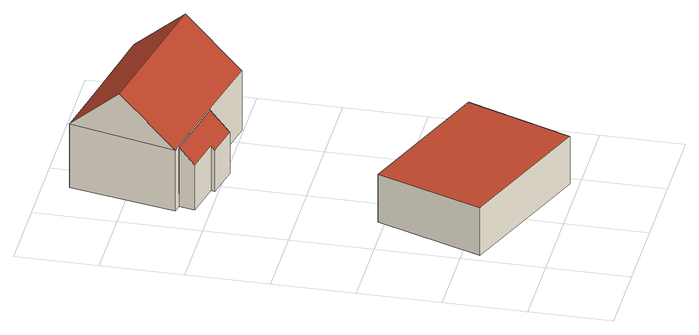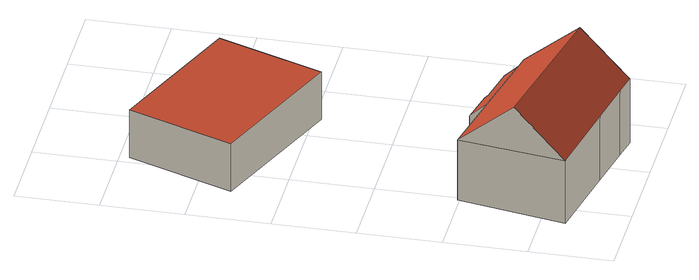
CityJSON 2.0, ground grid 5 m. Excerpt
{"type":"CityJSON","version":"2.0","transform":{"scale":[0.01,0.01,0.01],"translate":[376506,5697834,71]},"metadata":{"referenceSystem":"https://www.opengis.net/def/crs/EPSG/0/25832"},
"CityObjects":{
"building1":{"type":"Building","attributes":{"Gemeindeschluessel":"05911000","Geometrietyp2DReferenz":"3000","function":"31001_2463","roofType":"1000","measuredHeight":3.16,"storeysAboveGround":1},"geometry":[{"type":"Solid","lod":"2","boundaries":[[[[0,1,2,3]],[[4,5,1,0]],[[6,7,5,4]],[[3,2,7,6]],[[4,0,3,6]],[[1,5,7,2]]]],"semantics":{"surfaces":[{"type":"WallSurface"},{"type":"RoofSurface"},{"type":"GroundSurface"}],"values":[[0,0,0,0,1,2]]}}]},
"building2":{"type":"Building","attributes":{"Gemeindeschluessel":"05911000","Geometrietyp2DReferenz":"3000","function":"31001_1010"},"children":["building2-1","building2-2"]},
"building2-1":{"type":"BuildingPart","attributes":{"roofType":"5000","measuredHeight":6.97,"storeysAboveGround":1},"parents":["building2"],"geometry":[{"type":"Solid","lod":"2","boundaries":[[[[8,9,10,11,12]],[[13,14,15,16]],[[17,18,14,13]],[[19,20,18,17]],[[21,22,20,19]],[[12,11,22,21]],[[12,23,24,16,8]],[[21,19,17,13,24,23]],[[16,24,13]],[[21,23,12]],[[10,25,15,14,18,20,22,11]],[[25,26,9,8,16,15]],[[10,9,26,25]]]],"semantics":{"surfaces":[{"type":"WallSurface"},{"type":"RoofSurface"},{"type":"GroundSurface"},{"type":"ClosureSurface"}],"values":[[0,0,0,0,0,0,1,1,0,0,2,0,3]]}}]},
"building2-2":{"type":"BuildingPart","attributes":{"roofType":"2100","measuredHeight":3.93,"storeysAboveGround":1},"parents":["building2"],"geometry":[{"type":"Solid","lod":"2","boundaries":[[[[27,28,10,9]],[[29,30,28,27]],[[31,32,30,29]],[[33,34,32,31]],[[26,25,34,33]],[[31,29,27,9,26,33]],[[10,28,30,32,34,25]],[[25,26,9,10]]]],"semantics":{"surfaces":[{"type":"WallSurface"},{"type":"RoofSurface"},{"type":"GroundSurface"},{"type":"ClosureSurface"}],"values":[[0,0,0,0,0,1,2,3]]}}]}
},
"vertices":[
[308,1045,412],[308,1045,96],[60,398,96],[60,398,412],[1197,704,412],[1197,704,96],[943,57,412],[943,57,96],
[624,2091,532],[624,2091,525],[624,2091,132],[1080,1999,132],[1080,1999,530],[259,2834,556],[259,2834,132],[132,2189,132],[132,2189,533],[402,2807,555],[402,2807,132],[697,2752,553],[697,2752,132],[1209,2658,549],[1209,2658,132],[1147,2343,828],[199,2529,828],[181,2179,132],[181,2179,525],
[600,1969,406],[600,1969,132],[388,2012,406],[388,2012,132],[393,2036,430],[393,2036,132],[161,2081,429],[161,2081,132]
]}
